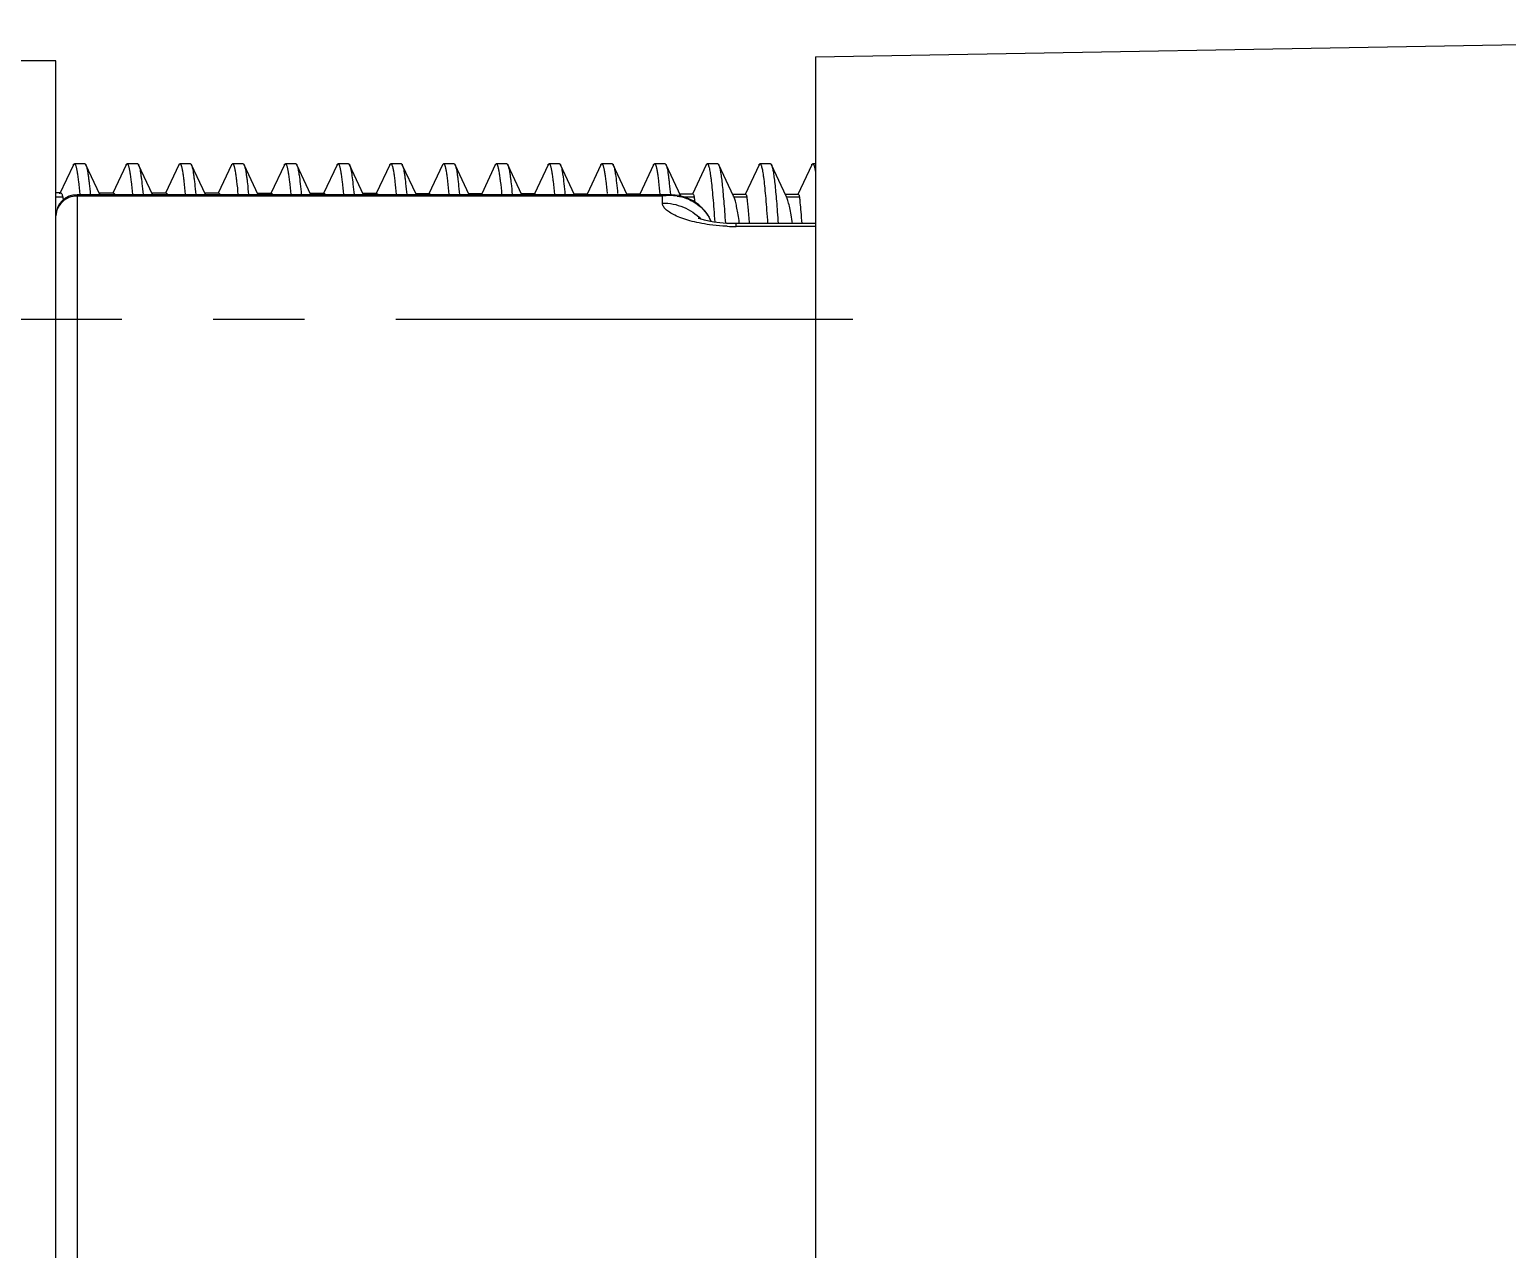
# Model space of a CAD drawing. Header units: millimetres. Extents: x 0 to 420, y 0 to 297.
# Drawn here: x 206.08 to 234.1, y 226.51 to 249.63 of the extents above; entities that cross this region are included whole.
import ezdxf

# ---------------------------------------------------------------- set-up
doc = ezdxf.new("R2010")
doc.units = ezdxf.units.MM
doc.header["$LTSCALE"] = 23.1
doc.linetypes.add('CENTER', pattern=[0.6, 0.375, -0.075, 0.075, -0.075])
doc.layers.get('0').update_dxf_attribs({"linetype": 'CONTINUOUS'})
for name, color, linetype in [('AUSFORMSCHRAEGEN', 7, 'CONTINUOUS'), ('BEZUGSACHSEN', 7, 'CONTINUOUS'), ('RUNDUNGEN', 7, 'CONTINUOUS')]:
    doc.layers.add(name, color=color, linetype=linetype)

msp = doc.modelspace()

# ---------------------------------------------------------------- linework, layer by layer
at = {"color": 7, "linetype": 'CONTINUOUS'}
for p, q in [((206.5763, 249.0383), (205.5763, 249.0383)), ((206.5763, 203.0383), (206.5763, 249.0383)), ((206.9079, 247.0688), (206.6453, 246.5101)), ((207.1263, 247.0883), (206.9263, 247.0883)), ((207.4082, 246.508), (207.1446, 247.0688)), ((207.9079, 247.0688), (207.6559, 246.5327)), ((208.1263, 247.0883), (207.9263, 247.0883)), ((208.4095, 246.5054), (208.1446, 247.0688)), ((208.9079, 247.0688), (208.655, 246.5307)), ((209.1263, 247.0883), (208.9263, 247.0883)), ((209.4108, 246.5027), (209.1446, 247.0688)), ((209.9079, 247.0688), (209.654, 246.5286)), ((210.1263, 247.0883), (209.9263, 247.0883)), ((210.412, 246.4999), (210.1446, 247.0688)), ((210.9079, 247.0688), (210.653, 246.5265)), ((211.1263, 247.0883), (210.9263, 247.0883)), ((211.411, 246.5021), (211.1446, 247.0688)), ((211.9079, 247.0688), (211.652, 246.5244)), ((212.1263, 247.0883), (211.9263, 247.0883)), ((212.411, 246.5021), (212.1446, 247.0688)), ((212.9079, 247.0688), (212.651, 246.5223)), ((213.1263, 247.0883), (212.9263, 247.0883)), ((213.411, 246.5021), (213.1446, 247.0688)), ((213.9079, 247.0688), (213.6501, 246.5203)), ((213.9079, 247.0688), (213.9263, 247.0883)), ((214.1263, 247.0883), (213.9263, 247.0883)), ((214.411, 246.5021), (214.1446, 247.0688)), ((214.9079, 247.0688), (214.6491, 246.5182)), ((215.1263, 247.0883), (214.9263, 247.0883)), ((215.411, 246.5021), (215.1446, 247.0688)), ((215.9079, 247.0688), (215.6481, 246.5161)), ((216.1263, 247.0883), (215.9263, 247.0883)), ((216.411, 246.5021), (216.1446, 247.0688)), ((216.9079, 247.0688), (216.6471, 246.514)), ((217.1263, 247.0883), (216.9263, 247.0883)), ((217.411, 246.5021), (217.1446, 247.0688)), ((217.9079, 247.0688), (217.6461, 246.5119)), ((218.1263, 247.0883), (217.9263, 247.0883)), ((218.4229, 246.4769), (218.1446, 247.0688)), ((218.9079, 247.0688), (218.6452, 246.5098)), ((219.1263, 247.0883), (218.9263, 247.0883)), ((219.4243, 246.4738), (219.1446, 247.0688)), ((219.9079, 247.0688), (219.6442, 246.5078)), ((220.1263, 247.0883), (219.9263, 247.0883)), ((220.4258, 246.4707), (220.1446, 247.0688)), ((220.9079, 247.0688), (220.6432, 246.5057)), ((220.9763, 247.0883), (220.9263, 247.0883)), ((206.6682, 246.5348), (206.5763, 246.535)), ((207.6672, 246.5327), (207.3963, 246.5333)), ((208.6662, 246.5306), (208.3973, 246.5312)), ((209.6652, 246.5286), (209.3983, 246.5291)), ((210.6643, 246.5265), (210.3993, 246.527)), ((211.6633, 246.5244), (211.4003, 246.5249)), ((212.6623, 246.5223), (212.4012, 246.5229)), ((213.6614, 246.5202), (213.4022, 246.5208)), ((214.6604, 246.5181), (214.4032, 246.5187)), ((215.6594, 246.5161), (215.4042, 246.5166)), ((216.6584, 246.514), (216.4052, 246.5145)), ((217.6575, 246.5119), (217.4062, 246.5124)), ((218.6565, 246.5098), (218.4071, 246.5103)), ((219.6555, 246.5077), (219.4081, 246.5083)), ((219.4337, 246.4522), (219.4243, 246.4738)), ((220.6546, 246.5057), (220.4091, 246.5062)), ((220.434, 246.4519), (220.4259, 246.4707))]:
    msp.add_line(p, q, dxfattribs=at)
at = {"color": 9, "linetype": 'CONTINUOUS'}
for p, q in [((206.707, 246.456), (206.5763, 246.4561)), ((218.6789, 246.4524), (218.504, 246.4525)), ((219.6768, 246.4521), (219.4337, 246.4522)), ((220.6747, 246.4518), (220.434, 246.4519))]:
    msp.add_line(p, q, dxfattribs=at)
at = {"color": 7, "linetype": 'CONTINUOUS'}
for centre, radius, start, end in [((211.026, 247.0132), 0.131, 22.51838, 25.08798), ((216.0317, 247.0159), 0.1247, 23.3405, 25.12096), ((213.0602, 245.0735), 6.538, 7.74723, 8.27557)]:
    msp.add_arc(centre, radius, start, end, dxfattribs=at)
for points, knots in [([(206.9079, 247.0688), (206.9093, 247.0717), (206.912, 247.0769), (206.9172, 247.0843), (206.9228, 247.0883), (206.9263, 247.0883)], [0, 0, 0, 0, 0.3497459, 0.6252799, 1, 1, 1, 1]), ([(206.9263, 247.0883), (206.9316, 247.0883), (206.9394, 247.0795), (206.9461, 247.066), (206.9525, 247.0492), (206.9587, 247.0281), (206.965, 247.0023), (206.9713, 246.9719), (206.9802, 246.9225), (206.9911, 246.8496), (207.0092, 246.7048), (207.0206, 246.5876), (207.0282, 246.5039)], [0, 0, 0, 0, 0.0264567, 0.0488033, 0.0782615, 0.115091, 0.1593799, 0.211125, 0.2702902, 0.4106498, 0.5797632, 1, 1, 1, 1]), ([(207.1263, 247.0883), (207.1297, 247.0883), (207.1353, 247.0843), (207.1405, 247.0769), (207.1432, 247.0717), (207.1446, 247.0688)], [0, 0, 0, 0, 0.3747706, 0.6501878, 1, 1, 1, 1]), ([(207.1446, 247.0688), (207.1489, 247.0596), (207.1566, 247.0365), (207.1667, 246.9955), (207.1769, 246.9421), (207.1872, 246.8768), (207.1975, 246.7997), (207.2121, 246.6746), (207.2218, 246.5749), (207.2281, 246.5049)], [0, 0, 0, 0, 0.0531708, 0.127213, 0.2222552, 0.3381296, 0.4744022, 0.6305636, 1, 1, 1, 1]), ([(207.9079, 247.0688), (207.9093, 247.0717), (207.912, 247.0769), (207.9172, 247.0843), (207.9228, 247.0883), (207.9263, 247.0883)], [0, 0, 0, 0, 0.3496957, 0.6251409, 1, 1, 1, 1]), ([(207.9263, 247.0883), (207.9315, 247.0883), (207.9394, 247.0795), (207.9461, 247.066), (207.9525, 247.0492), (207.9587, 247.0281), (207.965, 247.0022), (207.9713, 246.9719), (207.9802, 246.9224), (207.9911, 246.8495), (208.0092, 246.7048), (208.0206, 246.5875), (208.0282, 246.5038)], [0, 0, 0, 0, 0.0264436, 0.0488027, 0.0782715, 0.115093, 0.159366, 0.2111151, 0.2702956, 0.4106538, 0.5797626, 1, 1, 1, 1]), ([(208.1263, 247.0883), (208.1297, 247.0883), (208.1353, 247.0843), (208.1405, 247.0769), (208.1432, 247.0717), (208.1446, 247.0688)], [0, 0, 0, 0, 0.3747371, 0.6502659, 1, 1, 1, 1]), ([(208.1446, 247.0688), (208.1489, 247.0596), (208.1567, 247.0365), (208.1667, 246.9955), (208.1769, 246.9421), (208.1872, 246.8768), (208.1975, 246.7997), (208.2121, 246.6746), (208.2218, 246.5749), (208.2281, 246.5049)], [0, 0, 0, 0, 0.0531428, 0.1271941, 0.2222593, 0.338106, 0.4743911, 0.6305734, 1, 1, 1, 1]), ([(208.9079, 247.0688), (208.9093, 247.0717), (208.912, 247.0769), (208.9172, 247.0843), (208.9228, 247.0883), (208.9263, 247.0883)], [0, 0, 0, 0, 0.3499176, 0.6253495, 1, 1, 1, 1]), ([(208.9263, 247.0883), (208.9315, 247.0883), (208.9394, 247.0795), (208.9461, 247.0661), (208.9525, 247.0493), (208.9586, 247.0282), (208.9649, 247.0024), (208.9712, 246.9721), (208.9802, 246.9227), (208.9911, 246.8499), (209.0091, 246.7054), (209.0205, 246.5883), (209.0281, 246.5048)], [0, 0, 0, 0, 0.0264496, 0.0488008, 0.0782791, 0.1151141, 0.1593872, 0.211117, 0.2702885, 0.4106661, 0.5797501, 1, 1, 1, 1]), ([(209.1263, 247.0883), (209.1297, 247.0883), (209.1353, 247.0843), (209.1405, 247.0769), (209.1432, 247.0717), (209.1446, 247.0688)], [0, 0, 0, 0, 0.3746992, 0.6501176, 1, 1, 1, 1]), ([(209.1446, 247.0688), (209.1489, 247.0596), (209.1567, 247.0365), (209.1667, 246.9954), (209.1769, 246.9421), (209.1872, 246.8768), (209.1975, 246.7997), (209.2121, 246.6745), (209.2218, 246.5748), (209.2281, 246.5048)], [0, 0, 0, 0, 0.0531685, 0.1272034, 0.222252, 0.338128, 0.4743969, 0.6305649, 1, 1, 1, 1]), ([(209.9079, 247.0688), (209.9093, 247.0717), (209.912, 247.0769), (209.9172, 247.0843), (209.9228, 247.0883), (209.9263, 247.0883)], [0, 0, 0, 0, 0.3496808, 0.6251702, 1, 1, 1, 1]), ([(209.9263, 247.0883), (209.9315, 247.0883), (209.9394, 247.0795), (209.9461, 247.0661), (209.9525, 247.0493), (209.9586, 247.0282), (209.9649, 247.0024), (209.9712, 246.9721), (209.9802, 246.9227), (209.9911, 246.85), (210.0091, 246.7055), (210.0205, 246.5884), (210.0281, 246.5049)], [0, 0, 0, 0, 0.0264666, 0.0488225, 0.0782841, 0.1151041, 0.1593862, 0.211135, 0.2703058, 0.4106513, 0.5797641, 1, 1, 1, 1]), ([(210.1263, 247.0883), (210.1297, 247.0883), (210.1353, 247.0843), (210.1405, 247.0769), (210.1432, 247.0717), (210.1446, 247.0688)], [0, 0, 0, 0, 0.3747066, 0.6502456, 1, 1, 1, 1]), ([(210.1446, 247.0688), (210.1489, 247.0596), (210.1567, 247.0365), (210.1667, 246.9955), (210.1769, 246.9421), (210.1872, 246.8768), (210.1975, 246.7997), (210.2121, 246.6746), (210.2218, 246.5749), (210.2281, 246.5049)], [0, 0, 0, 0, 0.053144, 0.1271918, 0.2222598, 0.3381078, 0.4743895, 0.630575, 1, 1, 1, 1]), ([(210.9079, 247.0688), (210.9093, 247.0717), (210.912, 247.0769), (210.9172, 247.0843), (210.9228, 247.0883), (210.9263, 247.0883)], [0, 0, 0, 0, 0.349925, 0.6254388, 1, 1, 1, 1]), ([(210.9263, 247.0883), (210.9315, 247.0883), (210.9394, 247.0795), (210.9461, 247.066), (210.9525, 247.0493), (210.9587, 247.0281), (210.965, 247.0023), (210.9713, 246.972), (210.9802, 246.9226), (210.9911, 246.8497), (211.0091, 246.7051), (211.0206, 246.5879), (211.0281, 246.5043)], [0, 0, 0, 0, 0.0264493, 0.0487919, 0.078264, 0.1151036, 0.1593844, 0.2111165, 0.2702785, 0.4106585, 0.5797514, 1, 1, 1, 1]), ([(211.1263, 247.0883), (211.1297, 247.0883), (211.1353, 247.0843), (211.1405, 247.0769), (211.1432, 247.0717), (211.1446, 247.0688)], [0, 0, 0, 0, 0.3748352, 0.6502624, 1, 1, 1, 1]), ([(211.147, 247.0634), (211.1511, 247.0536), (211.1586, 247.0295), (211.1684, 246.9874), (211.1783, 246.9337), (211.1927, 246.8398), (211.21, 246.6955), (211.222, 246.5726), (211.2281, 246.5043)], [0, 0, 0, 0, 0.05651, 0.1330002, 0.229504, 0.3458408, 0.636256, 1, 1, 1, 1]), ([(211.9079, 247.0688), (211.9093, 247.0717), (211.912, 247.0769), (211.9172, 247.0843), (211.9228, 247.0883), (211.9263, 247.0883)], [0, 0, 0, 0, 0.3497026, 0.6251415, 1, 1, 1, 1]), ([(211.9263, 247.0883), (211.9316, 247.0883), (211.9395, 247.0795), (211.9461, 247.066), (211.9525, 247.0492), (211.9587, 247.028), (211.965, 247.0021), (211.9713, 246.9717), (211.9803, 246.9222), (211.9912, 246.8492), (212.0092, 246.7042), (212.0207, 246.5867), (212.0283, 246.5029)], [0, 0, 0, 0, 0.0264309, 0.0487887, 0.0782588, 0.1150819, 0.1593543, 0.2111035, 0.2702877, 0.4106541, 0.5797627, 1, 1, 1, 1]), ([(212.1263, 247.0883), (212.1297, 247.0883), (212.1353, 247.0843), (212.1405, 247.0769), (212.1432, 247.0717), (212.1446, 247.0688)], [0, 0, 0, 0, 0.3745606, 0.6501071, 1, 1, 1, 1]), ([(212.1446, 247.0688), (212.1451, 247.0678), (212.147, 247.0636), (212.1487, 247.0592), (212.1499, 247.0559)], [0, 0, 0, 0, 0.2299758, 1, 1, 1, 1]), ([(212.1499, 247.0559), (212.1538, 247.0453), (212.161, 247.0202), (212.1752, 246.9555), (212.1917, 246.8481), (212.2107, 246.6889), (212.2223, 246.5692), (212.2283, 246.5029)], [0, 0, 0, 0, 0.0604654, 0.139843, 0.3549402, 0.6430025, 1, 1, 1, 1]), ([(212.9079, 247.0688), (212.9093, 247.0717), (212.912, 247.0769), (212.9172, 247.0843), (212.9228, 247.0883), (212.9263, 247.0883)], [0, 0, 0, 0, 0.3498036, 0.625358, 1, 1, 1, 1]), ([(212.9263, 247.0883), (212.9316, 247.0883), (212.9394, 247.0795), (212.9461, 247.066), (212.9525, 247.0492), (212.9587, 247.028), (212.965, 247.0021), (212.9713, 246.9717), (212.9802, 246.9223), (212.9912, 246.8493), (213.0092, 246.7044), (213.0207, 246.587), (213.0282, 246.5032)], [0, 0, 0, 0, 0.0264479, 0.0487908, 0.0782502, 0.1150857, 0.159376, 0.211121, 0.270289, 0.4106742, 0.5798043, 1, 1, 1, 1]), ([(213.1263, 247.0883), (213.1297, 247.0883), (213.1353, 247.0843), (213.1405, 247.0769), (213.1432, 247.0717), (213.1446, 247.0688)], [0, 0, 0, 0, 0.3748601, 0.6503308, 1, 1, 1, 1]), ([(213.1446, 247.0688), (213.1489, 247.0596), (213.1567, 247.0365), (213.1668, 246.9953), (213.177, 246.9418), (213.1873, 246.8763), (213.1976, 246.799), (213.2122, 246.6734), (213.2219, 246.5735), (213.2282, 246.5032)], [0, 0, 0, 0, 0.0531069, 0.1271415, 0.2221826, 0.3380458, 0.4743645, 0.630558, 1, 1, 1, 1]), ([(213.9263, 247.0883), (213.9315, 247.0883), (213.9394, 247.0795), (213.9461, 247.0661), (213.9525, 247.0493), (213.9587, 247.0281), (213.965, 247.0023), (213.9712, 246.972), (213.9802, 246.9226), (213.9911, 246.8498), (214.0091, 246.7052), (214.0206, 246.5881), (214.0281, 246.5045)], [0, 0, 0, 0, 0.026444, 0.0488004, 0.0782786, 0.1151101, 0.1593804, 0.2111122, 0.2702891, 0.4106632, 0.5797491, 1, 1, 1, 1]), ([(214.1263, 247.0883), (214.1297, 247.0883), (214.1353, 247.0843), (214.1405, 247.0769), (214.1432, 247.0717), (214.1446, 247.0688)], [0, 0, 0, 0, 0.3746497, 0.6500807, 1, 1, 1, 1]), ([(214.1446, 247.0688), (214.1489, 247.0596), (214.1567, 247.0365), (214.1667, 246.9954), (214.1769, 246.9421), (214.1872, 246.8767), (214.1975, 246.7996), (214.2121, 246.6743), (214.2218, 246.5746), (214.2281, 246.5045)], [0, 0, 0, 0, 0.0531611, 0.1271883, 0.2222391, 0.3381127, 0.4743804, 0.6305576, 1, 1, 1, 1]), ([(214.9079, 247.0688), (214.9093, 247.0717), (214.912, 247.0769), (214.9172, 247.0843), (214.9228, 247.0883), (214.9263, 247.0883)], [0, 0, 0, 0, 0.3496867, 0.6251838, 1, 1, 1, 1]), ([(214.9263, 247.0883), (214.9315, 247.0883), (214.9394, 247.0795), (214.9461, 247.0661), (214.9525, 247.0493), (214.9586, 247.0282), (214.9649, 247.0024), (214.9712, 246.9721), (214.9802, 246.9227), (214.9911, 246.85), (215.0091, 246.7055), (215.0205, 246.5884), (215.0281, 246.5049)], [0, 0, 0, 0, 0.026468, 0.0488227, 0.0782834, 0.1151042, 0.159388, 0.2111361, 0.2703054, 0.4106509, 0.5797641, 1, 1, 1, 1]), ([(215.1263, 247.0883), (215.1297, 247.0883), (215.1353, 247.0843), (215.1405, 247.0769), (215.1432, 247.0717), (215.1446, 247.0688)], [0, 0, 0, 0, 0.3747328, 0.6502637, 1, 1, 1, 1]), ([(215.1446, 247.0688), (215.1489, 247.0596), (215.1567, 247.0366), (215.1667, 246.9955), (215.1769, 246.9421), (215.1872, 246.8768), (215.1975, 246.7998), (215.2121, 246.6746), (215.2218, 246.575), (215.2281, 246.5049)], [0, 0, 0, 0, 0.0531434, 0.127194, 0.2222603, 0.3381072, 0.4743911, 0.6305745, 1, 1, 1, 1]), ([(215.9079, 247.0688), (215.9093, 247.0717), (215.912, 247.0769), (215.9172, 247.0843), (215.9228, 247.0883), (215.9263, 247.0883)], [0, 0, 0, 0, 0.349932, 0.6254277, 1, 1, 1, 1]), ([(215.9263, 247.0883), (215.9315, 247.0883), (215.9394, 247.0795), (215.9461, 247.0661), (215.9525, 247.0493), (215.9587, 247.0281), (215.965, 247.0023), (215.9712, 246.972), (215.9802, 246.9226), (215.9911, 246.8498), (216.0091, 246.7052), (216.0206, 246.5881), (216.0281, 246.5045)], [0, 0, 0, 0, 0.0264508, 0.0487947, 0.0782687, 0.1151078, 0.1593869, 0.2111177, 0.2702803, 0.4106599, 0.57975, 1, 1, 1, 1]), ([(216.1263, 247.0883), (216.1297, 247.0883), (216.1353, 247.0843), (216.1405, 247.0769), (216.1432, 247.0717), (216.1446, 247.0688)], [0, 0, 0, 0, 0.3748222, 0.6502454, 1, 1, 1, 1]), ([(216.1462, 247.0652), (216.1503, 247.0556), (216.1579, 247.0319), (216.1679, 246.9901), (216.1779, 246.9365), (216.1924, 246.8424), (216.2099, 246.6971), (216.2219, 246.5734), (216.2281, 246.5045)], [0, 0, 0, 0, 0.0554209, 0.1311158, 0.2271449, 0.3433324, 0.6344024, 1, 1, 1, 1]), ([(216.9079, 247.0688), (216.9093, 247.0717), (216.912, 247.0769), (216.9172, 247.0843), (216.9228, 247.0883), (216.9263, 247.0883)], [0, 0, 0, 0, 0.3496983, 0.6251464, 1, 1, 1, 1]), ([(216.9263, 247.0883), (216.9314, 247.0883), (216.9392, 247.0799), (216.9457, 247.0669), (216.952, 247.0507), (216.9581, 247.0303), (216.9642, 247.0054), (216.9704, 246.9762), (216.9792, 246.9286), (216.9899, 246.8583), (217.0076, 246.7187), (217.0189, 246.6056), (217.0263, 246.5249)], [0, 0, 0, 0, 0.0267195, 0.0491347, 0.0786221, 0.1154308, 0.1596618, 0.2113469, 0.2704555, 0.410691, 0.5797816, 1, 1, 1, 1]), ([(217.1263, 247.0883), (217.1297, 247.0883), (217.1353, 247.0843), (217.1405, 247.0769), (217.1432, 247.0717), (217.1446, 247.0688)], [0, 0, 0, 0, 0.3745536, 0.6501198, 1, 1, 1, 1]), ([(217.1446, 247.0688), (217.1488, 247.0598), (217.1564, 247.0375), (217.1662, 246.9977), (217.1762, 246.9462), (217.1907, 246.8549), (217.2081, 246.7132), (217.2201, 246.5924), (217.2263, 246.5249)], [0, 0, 0, 0, 0.0536677, 0.1280152, 0.223217, 0.3390726, 0.6313201, 1, 1, 1, 1]), ([(217.9079, 247.0688), (217.9093, 247.0717), (217.912, 247.0769), (217.9172, 247.0843), (217.9228, 247.0883), (217.9263, 247.0883)], [0, 0, 0, 0, 0.3498192, 0.625376, 1, 1, 1, 1]), ([(217.9263, 247.0883), (217.9316, 247.0883), (217.9394, 247.0795), (217.9461, 247.066), (217.9525, 247.0491), (217.9587, 247.028), (217.965, 247.0021), (217.9713, 246.9716), (217.9803, 246.9221), (217.9912, 246.8491), (218.0093, 246.7041), (218.0207, 246.5866), (218.0283, 246.5027)], [0, 0, 0, 0, 0.0264392, 0.0487792, 0.0782387, 0.1150758, 0.1593658, 0.2111089, 0.270274, 0.410649, 0.5797624, 1, 1, 1, 1]), ([(218.1263, 247.0883), (218.1297, 247.0883), (218.1353, 247.0843), (218.1405, 247.0769), (218.1432, 247.0717), (218.1446, 247.0688)], [0, 0, 0, 0, 0.3748645, 0.6503271, 1, 1, 1, 1]), ([(218.1446, 247.0688), (218.1489, 247.0596), (218.1567, 247.0364), (218.1668, 246.9952), (218.177, 246.9416), (218.1873, 246.876), (218.1976, 246.7986), (218.2123, 246.6729), (218.222, 246.5728), (218.2283, 246.5024)], [0, 0, 0, 0, 0.0530881, 0.1271085, 0.2221369, 0.3379903, 0.4742959, 0.6304878, 1, 1, 1, 1]), ([(218.9079, 247.0688), (218.9093, 247.0717), (218.912, 247.0769), (218.9172, 247.0843), (218.9228, 247.0883), (218.9263, 247.0883)], [0, 0, 0, 0, 0.3498202, 0.6252354, 1, 1, 1, 1]), ([(218.9263, 247.0883), (218.9296, 247.0883), (218.935, 247.0846), (218.9401, 247.0775), (218.9467, 247.0653), (218.9542, 247.0442), (218.9629, 247.012), (218.9716, 246.9708), (218.9804, 246.9208), (218.9892, 246.8622), (219.0017, 246.7672), (219.0169, 246.6282), (219.0344, 246.4384), (219.0519, 246.2199), (219.0631, 246.0649), (219.0687, 245.983)], [0, 0, 0, 0, 0.0089333, 0.0154229, 0.023635, 0.0456241, 0.0753123, 0.1127881, 0.1580343, 0.2109406, 0.2713659, 0.4141111, 0.5845624, 0.7806727, 1, 1, 1, 1]), ([(219.1263, 247.0883), (219.1297, 247.0883), (219.1353, 247.0843), (219.1405, 247.0769), (219.1432, 247.0717), (219.1446, 247.0688)], [0, 0, 0, 0, 0.3746277, 0.6500707, 1, 1, 1, 1]), ([(219.1446, 247.0688), (219.1477, 247.0622), (219.1535, 247.0465), (219.1649, 247.0055), (219.1782, 246.9367), (219.1934, 246.834), (219.2087, 246.7051), (219.2242, 246.5513), (219.2397, 246.374), (219.2552, 246.175), (219.2652, 246.0353), (219.2702, 245.9621)], [0, 0, 0, 0, 0.0194959, 0.0450036, 0.1142607, 0.2076102, 0.3243022, 0.4633018, 0.6232962, 0.8027723, 1, 1, 1, 1]), ([(219.9079, 247.0688), (219.9093, 247.0717), (219.912, 247.0769), (219.9172, 247.0843), (219.9228, 247.0883), (219.9263, 247.0883)], [0, 0, 0, 0, 0.3496947, 0.6251997, 1, 1, 1, 1]), ([(219.9263, 247.0883), (219.9297, 247.0883), (219.9352, 247.0845), (219.9403, 247.0772), (219.9469, 247.0647), (219.9546, 247.043), (219.9634, 247.0099), (219.9722, 246.9676), (219.9811, 246.9162), (219.9901, 246.856), (220.0027, 246.7584), (220.0181, 246.6158), (220.0358, 246.4211), (220.0536, 246.1971), (220.065, 246.0383), (220.0707, 245.9544)], [0, 0, 0, 0, 0.008863, 0.0153383, 0.0235404, 0.0455248, 0.0752477, 0.1127855, 0.1580842, 0.2110513, 0.2715597, 0.4144149, 0.5849304, 0.780945, 1, 1, 1, 1]), ([(220.1263, 247.0883), (220.1297, 247.0883), (220.1353, 247.0843), (220.1405, 247.0769), (220.1432, 247.0717), (220.1446, 247.0688)], [0, 0, 0, 0, 0.3747583, 0.6502804, 1, 1, 1, 1]), ([(220.1446, 247.0688), (220.1477, 247.0622), (220.1535, 247.0463), (220.1649, 247.0051), (220.1783, 246.9359), (220.1936, 246.8325), (220.209, 246.7026), (220.2245, 246.5477), (220.2401, 246.3692), (220.2557, 246.1688), (220.2657, 246.0281), (220.2707, 245.9544)], [0, 0, 0, 0, 0.0194446, 0.0449209, 0.1141565, 0.2074922, 0.3242152, 0.4632394, 0.6232773, 0.8027697, 1, 1, 1, 1]), ([(220.9079, 247.0688), (220.9093, 247.0717), (220.912, 247.0769), (220.9172, 247.0843), (220.9228, 247.0883), (220.9263, 247.0883)], [0, 0, 0, 0, 0.3499199, 0.6254148, 1, 1, 1, 1]), ([(220.9263, 247.0883), (220.9314, 247.0883), (220.9392, 247.0799), (220.9457, 247.0669), (220.952, 247.0507), (220.9581, 247.0303), (220.967, 246.9943), (220.9726, 246.965), (220.9763, 246.9439)], [0, 0, 0, 0, 0.0987659, 0.1816236, 0.2907688, 0.4270529, 0.5907137, 1, 1, 1, 1]), ([(206.6682, 246.5348), (206.6719, 246.5348), (206.6778, 246.5308), (206.6835, 246.5232), (206.6907, 246.5102), (206.6988, 246.4875), (206.7042, 246.4675), (206.707, 246.456)], [0, 0, 0, 0, 0.1222805, 0.2090069, 0.31793, 0.6091374, 1, 1, 1, 1]), ([(206.707, 246.456), (206.708, 246.4522), (206.7119, 246.4357), (206.7153, 246.419), (206.7177, 246.4061)], [0, 0, 0, 0, 0.228747, 1, 1, 1, 1]), ([(207.6672, 246.5327), (207.672, 246.5327), (207.6794, 246.526), (207.6859, 246.5147), (207.6893, 246.5067), (207.6911, 246.5022)], [0, 0, 0, 0, 0.3578993, 0.6371396, 1, 1, 1, 1]), ([(208.6662, 246.5306), (208.6706, 246.5306), (208.6777, 246.5247), (208.6837, 246.5144), (208.6869, 246.5072), (208.6884, 246.5031)], [0, 0, 0, 0, 0.3621677, 0.640516, 1, 1, 1, 1]), ([(209.6652, 246.5286), (209.6671, 246.5286), (209.6714, 246.5271), (209.6767, 246.5217), (209.6818, 246.5135), (209.6847, 246.5069), (209.6862, 246.5031)], [0, 0, 0, 0, 0.1644231, 0.3712619, 0.6460779, 1, 1, 1, 1]), ([(210.6643, 246.5265), (210.6682, 246.5265), (210.6745, 246.5214), (210.68, 246.5123), (210.6828, 246.506), (210.6842, 246.5024)], [0, 0, 0, 0, 0.3679269, 0.6443241, 1, 1, 1, 1]), ([(211.6633, 246.5244), (211.667, 246.5244), (211.6729, 246.5198), (211.678, 246.5115), (211.6807, 246.5057), (211.6819, 246.5024)], [0, 0, 0, 0, 0.3720601, 0.6473526, 1, 1, 1, 1]), ([(212.6623, 246.5223), (212.6658, 246.5223), (212.6713, 246.5182), (212.6761, 246.5106), (212.6785, 246.5053), (212.6797, 246.5024)], [0, 0, 0, 0, 0.3766177, 0.6507155, 1, 1, 1, 1]), ([(213.6613, 246.5202), (213.6627, 246.5202), (213.6668, 246.5191), (213.6724, 246.5132), (213.6753, 246.5075), (213.6768, 246.504)], [0, 0, 0, 0, 0.1808872, 0.5185238, 1, 1, 1, 1]), ([(215.6594, 246.5161), (215.6607, 246.5161), (215.6643, 246.5151), (215.6692, 246.5101), (215.6718, 246.5053), (215.6731, 246.5023)], [0, 0, 0, 0, 0.1862833, 0.525757, 1, 1, 1, 1]), ([(218.6565, 246.5097), (218.6629, 246.5097), (218.6707, 246.4947), (218.6753, 246.4757), (218.6778, 246.4608), (218.6789, 246.4524)], [0, 0, 0, 0, 0.3062931, 0.6002534, 1, 1, 1, 1]), ([(218.6789, 246.4524), (218.6798, 246.446), (218.6835, 246.4166), (218.6867, 246.3872), (218.6891, 246.3641)], [0, 0, 0, 0, 0.2174276, 1, 1, 1, 1]), ([(219.5301, 246.0145), (219.5232, 246.0619), (219.5093, 246.1497), (219.4861, 246.2705), (219.4621, 246.3695), (219.4436, 246.4274), (219.4337, 246.4522)], [0, 0, 0, 0, 0.3197323, 0.5943736, 0.8217364, 1, 1, 1, 1]), ([(219.6555, 246.5076), (219.6617, 246.5076), (219.6692, 246.4931), (219.6735, 246.4747), (219.6758, 246.4602), (219.6768, 246.4521)], [0, 0, 0, 0, 0.3057061, 0.5995813, 1, 1, 1, 1]), ([(219.6768, 246.4521), (219.6802, 246.424), (219.687, 246.3585), (219.7021, 246.1927), (219.7134, 246.0551), (219.7216, 245.9548)], [0, 0, 0, 0, 0.170175, 0.3956633, 1, 1, 1, 1]), ([(220.5412, 245.9548), (220.5336, 246.0091), (220.5185, 246.1097), (220.4928, 246.2475), (220.4661, 246.3593), (220.4453, 246.4244), (220.434, 246.4519)], [0, 0, 0, 0, 0.3228886, 0.5988023, 0.825143, 1, 1, 1, 1]), ([(220.6545, 246.5055), (220.6605, 246.5055), (220.6677, 246.4915), (220.6717, 246.4737), (220.6738, 246.4597), (220.6747, 246.4518)], [0, 0, 0, 0, 0.30516, 0.5989263, 1, 1, 1, 1]), ([(220.6747, 246.4518), (220.6755, 246.4445), (220.6792, 246.4104), (220.6824, 246.3764), (220.6848, 246.3496)], [0, 0, 0, 0, 0.2145411, 1, 1, 1, 1]), ([(220.6848, 246.3496), (220.6901, 246.2921), (220.7011, 246.1604), (220.7117, 246.0287), (220.7176, 245.9545)], [0, 0, 0, 0, 0.4366578, 1, 1, 1, 1])]:
    msp.add_open_spline(points, degree=3, knots=knots, dxfattribs=at)
at = {"layer": 'AUSFORMSCHRAEGEN', "color": 7, "linetype": 'CONTINUOUS'}
for q in [(250.5832, 249.6315), (220.9763, 202.962)]:
    msp.add_line((220.9763, 249.1147), q, dxfattribs=at)
at = {"layer": 'BEZUGSACHSEN', "color": 7, "linetype": 'CENTER'}
msp.add_line((221.6868, 244.1383), (196.9763, 244.1383), dxfattribs=at)
at = {"layer": 'RUNDUNGEN', "color": 9, "linetype": 'CONTINUOUS'}
for p, q in [((206.9763, 246.5021), (206.9763, 205.5745)), ((218.0763, 246.4753), (206.9763, 246.4753)), ((218.0763, 246.3441), (218.0763, 246.4753)), ((219.4763, 245.8983), (219.4763, 245.9526)), ((220.9763, 245.8983), (219.4763, 245.8983))]:
    msp.add_line(p, q, dxfattribs=at)
at = {"layer": 'RUNDUNGEN', "color": 7, "linetype": 'CONTINUOUS'}
for p, q in [((218.2129, 246.5021), (206.9763, 246.5021)), ((219.4271, 245.953), (219.2932, 245.958)), ((219.4763, 245.9526), (219.4271, 245.953)), ((220.9763, 245.9526), (219.4763, 245.9526))]:
    msp.add_line(p, q, dxfattribs=at)
for points in [[(218.9413, 246.1105), (218.8632, 246.215), (218.7687, 246.307), (218.6584, 246.3841), (218.5336, 246.4439), (218.3957, 246.4839), (218.2462, 246.5015), (218.2121, 246.5021)], [(219.2932, 245.958), (219.1674, 245.9685), (219.0534, 245.9829), (218.9543, 246.0002), (218.872, 246.0183), (218.808, 246.0358), (218.7627, 246.0506), (218.757, 246.0527)], [(219.0033, 245.9916), (219.0018, 245.9961), (218.9413, 246.1105)]]:
    msp.add_lwpolyline(points, dxfattribs=at)
msp.add_arc((206.9763, 246.1021), 0.4, 90, 180, dxfattribs=at)
at = {"layer": 'RUNDUNGEN', "color": 9, "linetype": 'CONTINUOUS'}
for centre, radius, start, end in [((206.9695, 246.0779), 0.3956, 122.99941, 145.44375), ((206.9751, 246.0689), 0.4063, 100.90995, 122.96967), ((206.9766, 246.0641), 0.4112, 90.04445, 100.98237), ((218.2193, 245.477), 1.0085, 90.09064, 98.15491), ((218.2193, 245.5331), 0.9524, 81.81752, 90.09351), ((206.9589, 246.0854), 0.3827, 145.46296, 177.50849), ((218.2396, 245.6563), 0.833, 23.83023, 30.18444), ((219.476, 249.7447), 3.8464, 267.456, 270.0037)]:
    msp.add_arc(centre, radius, start, end, dxfattribs=at)
for points, knots in [([(218.2119, 246.5021), (218.2007, 246.5021), (218.1545, 246.4996), (218.109, 246.4879), (218.0763, 246.4753)], [0, 0, 0, 0, 0.2423429, 1, 1, 1, 1]), ([(218.0763, 246.3441), (218.2115, 246.3441), (218.4834, 246.2905), (218.7128, 246.1344), (218.806, 246.0382)], [0, 0, 0, 0, 0.5024496, 1, 1, 1, 1]), ([(218.9713, 245.9321), (218.9053, 245.9411), (218.7795, 245.9621), (218.6026, 246.0037), (218.4481, 246.0521), (218.3184, 246.1054), (218.2151, 246.1617), (218.1389, 246.2199), (218.0897, 246.2795), (218.0763, 246.3242), (218.0763, 246.3441)], [0, 0, 0, 0, 0.19379, 0.3708592, 0.5283713, 0.6644517, 0.7782357, 0.8700348, 0.9420025, 1, 1, 1, 1]), ([(218.3548, 246.4758), (218.4155, 246.4671), (218.5356, 246.4372), (218.7029, 246.3543), (218.8499, 246.2337), (218.9272, 246.131), (218.9597, 246.0751)], [0, 0, 0, 0, 0.2453132, 0.4911027, 0.7414081, 1, 1, 1, 1]), ([(219.3053, 245.9021), (219.2767, 245.9034), (219.1651, 245.9096), (219.0537, 245.9207), (218.9713, 245.9321)], [0, 0, 0, 0, 0.2558977, 1, 1, 1, 1])]:
    msp.add_open_spline(points, degree=3, knots=knots, dxfattribs=at)

doc.saveas('drawing.dxf')
